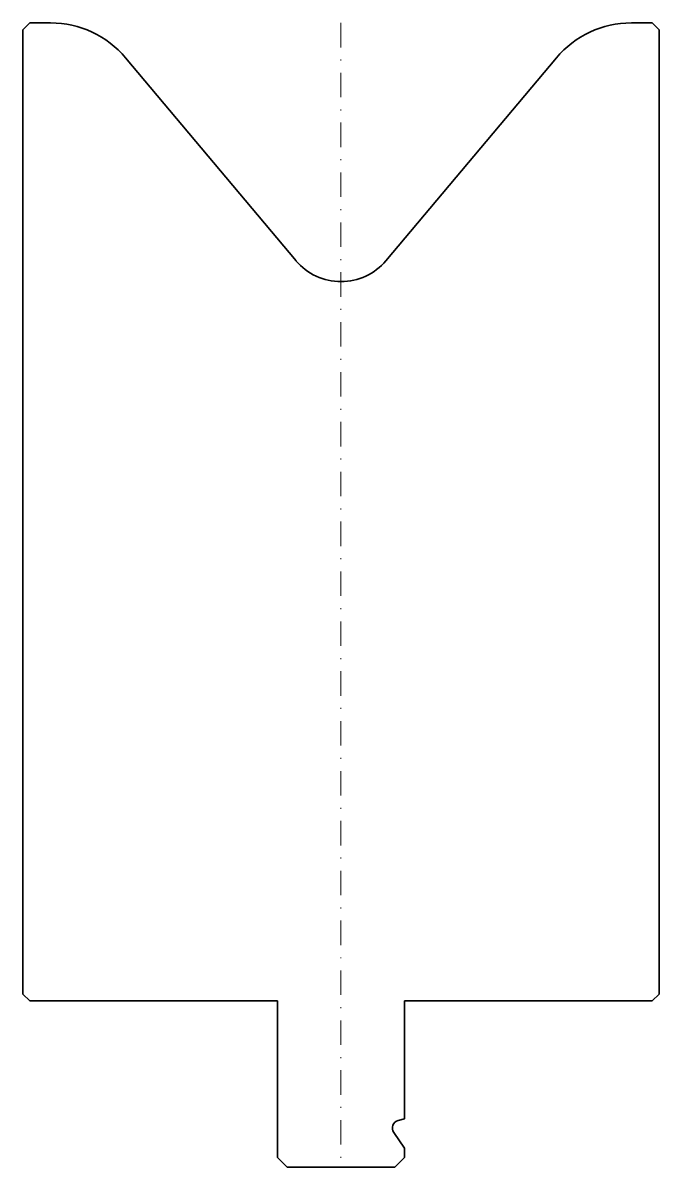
# Model space of a CAD drawing. Header units: millimetres. Extents: x -32 to 33, y -117 to 0.
import ezdxf

# ---------------------------------------------------------------- set-up
doc = ezdxf.new("R2010")
doc.units = ezdxf.units.MM
doc.header["$LTSCALE"] = 5
doc.linetypes.add('AUSGEZOGEN', pattern=[0])
doc.linetypes.add('DASHDOT', pattern=[1, 0.5, -0.25, 0, -0.25])
doc.layers.add('2', color=7, linetype='Continuous')
doc.layers.add('5', color=3, linetype='Continuous', true_color=0x00ff00)

msp = doc.modelspace()

# ---------------------------------------------------------------- linework, layer by layer
at = {"layer": '2', "color": 7, "linetype": 'AUSGEZOGEN', "lineweight": 35}
for p, q in [((-32.5, -0.7), (-31.8, 0)), ((-31.8, 0), (-29.66, 0)), ((29.67, 0), (31.8, 0)), ((31.8, 0), (32.5, -0.7)), ((-32.5, -99.3), (-32.5, -0.7)), ((32.5, -0.7), (32.5, -99.3)), ((-22, -3.57), (-4.59, -24.32)), ((4.6, -24.32), (22.01, -3.57)), ((-31.8, -100), (-32.5, -99.3)), ((32.5, -99.3), (31.8, -100)), ((-6.5, -100), (-31.8, -100)), ((-6.5, -116), (-6.5, -100)), ((31.8, -100), (6.5, -100)), ((6.5, -100), (6.5, -112.05)), ((6.5, -112.05), (5.84, -112.23)), ((5.39, -113.46), (6.5, -115.05)), ((6.5, -115.05), (6.5, -116)), ((-5.5, -117), (-6.5, -116)), ((5.51, -117), (-5.5, -117)), ((6.5, -116), (5.51, -117))]:
    msp.add_line(p, q, dxfattribs=at)
for centre, radius, start, end in [((-29.66, -10), 10, 40, 90), ((29.67, -10), 10, 90, 140), ((0, -20.46), 6, 220, 320), ((6.05, -113), 0.8, 105, 215)]:
    msp.add_arc(centre, radius, start, end, dxfattribs=at)
at = {"layer": '5', "color": 3, "linetype": 'DASHDOT', "lineweight": 18, "true_color": 0x00ff00}
msp.add_line((0, 0), (0, -117), dxfattribs=at)

doc.saveas('drawing.dxf')
